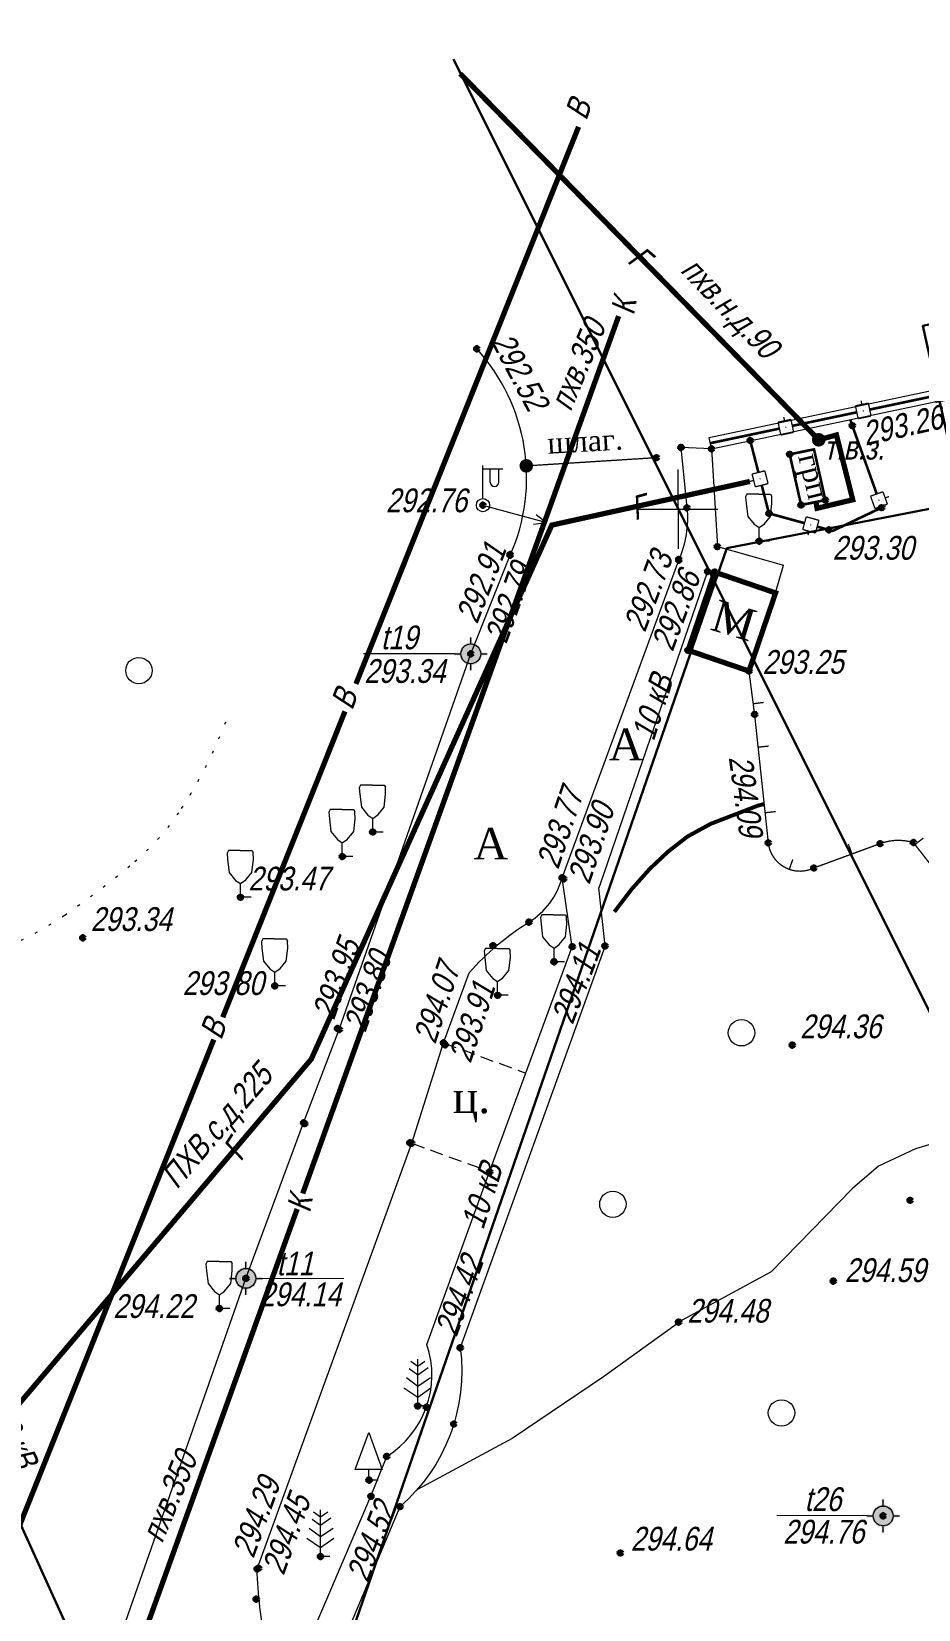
# Model space of a CAD drawing. Header units: metres. Extents: x 5191936 to 10384803, y 4968796 to 9938221.
# Drawn here: x 5192425.5 to 5192459.1, y 4968908.3 to 4968968.1 of the extents above; entities that cross this region are included whole.
import ezdxf

# ---------------------------------------------------------------- set-up
doc = ezdxf.new("R2010")
doc.units = ezdxf.units.M
for name, pattern in [('71100000a', [1, 0, -1]), ('COMMUN', [6, 5, -1]), ('DASHED', [0.75, 0.5, -0.25])]:
    doc.linetypes.add(name, pattern=pattern)
doc.layers.get('0').update_dxf_attribs({"lineweight": 18})
for name, color, linetype, lineweight in [('31252100', 7, 'Continuous', 18), ('51472300', 7, 'Continuous', 18), ('71100000', 7, 'Continuous', 18), ('71133200', 7, 'Continuous', 18), ('71133600', 7, 'Continuous', 18), ('71133800', 7, 'Continuous', 18), ('82212100', 7, 'Continuous', 18), ('82311000', 7, 'Continuous', 18), ('Commun', 7, 'Continuous', 18), ('ELE_SKLAD', 7, 'Continuous', 18), ('GEO_POINTS', 7, 'Continuous', 18), ('Grid', 7, 'Continuous', 18), ('Otm', 7, 'Continuous', 18), ('R_Поверхность5_CNT-MAJ', 7, 'Continuous', 18), ('R_Поверхность5_CNT-MIN', 7, 'Continuous', 18), ('Sit', 7, 'Continuous', 18), ('Text', 7, 'Continuous', 18), ('Text_com', 7, 'Continuous', 18), ('Us_znak', 7, 'Continuous', 18), ('Us_znak_fon', 7, 'Continuous', 18), ('Рамка и сетка', 7, 'Continuous', 18)]:
    doc.layers.add(name, color=color, linetype=linetype, lineweight=lineweight)
doc.styles.add('eskd', font='ESKD1.shx', dxfattribs={"width": 1.2, "oblique": 15})
doc.styles.get("Standard").update_dxf_attribs({"font": 'arial.ttf', "width": 0.8, "oblique": 13, "height": 0.9})
doc.styles.add('style1', font='times.ttf', dxfattribs={"height": 1})
doc.linetypes.add('KABELww_500', pattern='A,0.0001,-0.4,[131,ltypeshp.shx,S=0.4,R=90,X=0.4,Y=-0.4],0.2,[131,ltypeshp.shx,S=0.2,R=90,X=0.4,Y=-0.2],3.6,[131,ltypeshp.shx,S=0.2,R=-90,X=-0.4,Y=0.2],0.2,[131,ltypeshp.shx,S=0.4,R=-90,X=-0.4,Y=0.4],-0.8,4,-0.4', length=9.6001)

# ---------------------------------------------------------------- blocks, each defined once
blk = doc.blocks.new('71133600')
for p, q in [((-0.52, 3.39), (0, 3.02)), ((0, 3.02), (0.55, 3.39)), ((-0.86, 2.16), (0, 1.51)), ((0, 1.51), (0.96, 2.16))]:
    blk.add_line(p, q)
for points in [[(-0.64, 2.84), (0, 2.37), (0, 2.37), (0.78, 2.93)], [(0.71, 0), (0, 0), (0, 3.55)], [(-1.05, 1.38), (0, 0.67), (1, 1.38)]]:
    blk.add_lwpolyline(points)
at = {"style": 'eskd', "oblique": 15}
blk.add_attdef('Z', (2.03, -0.19), '', height=2, dxfattribs=at)
blk = doc.blocks.new('71133200')
for p, q in [((-0.924145, 3.560442), (-1.024145, 3.360442)), ((-1.024145, 3.360442), (-0.977382, 2.864397)), ((-0.977382, 2.864397), (-0.861899, 1.88241)), ((-0.024145, 3.560442), (-0.924145, 3.560442)), ((-0.024145, 3.560442), (0.875855, 3.560442)), ((0.861899, 1.88241), (0.975974, 2.864397)), ((0.875855, 3.560442), (0.958164, 3.395824)), ((0.975974, 2.864397), (0.958164, 3.395824)), ((-0.861899, 1.88241), (-0.374616, 1.28565)), ((-0.374616, 1.28565), (0, 1.039723)), ((0, 1.039723), (0.401375, 1.321765)), ((0.401375, 1.321765), (0.861899, 1.88241)), ((0, 0), (0, 1.039723)), ((0.8, 0), (0, 0))]:
    blk.add_line(p, q)
at = {"style": 'eskd', "oblique": 14.99997778}
blk.add_attdef('Z', (1.873004, -0.239356), '', height=2, dxfattribs=at)
blk = doc.blocks.new('KOVER')
at = {"layer": 'Us_znak', "lineweight": -2}
blk.add_hatch(color=0, dxfattribs=at).paths.add_polyline_path([(-0.21, 0, 1), (0.21, 0, 1)])
at = {"layer": 'Us_znak_fon', "true_color": 0xffffff}
blk.add_hatch(color=7, dxfattribs=at).paths.add_polyline_path([(-0.26, 0, 1), (0.26, 0, 1)])
at = {"layer": 'Us_znak', "color": 0, "lineweight": -2}
blk.add_circle((0, 0), 0.21, dxfattribs=at)
blk = doc.blocks.new('51472300')
for p, q in [((0, 0.5), (0, 3)), ((0, 2.75), (1.5, 2.75)), ((0.54, 1.74), (0.54, 2.75)), ((1.2, 1.74), (1.2, 2.75))]:
    blk.add_line(p, q)
at = {"color": 7}
for radius in [0.5, 0.05]:
    blk.add_circle((0, 0), radius, dxfattribs=at)
blk.add_arc((0.87, 1.75), 0.331, 182.1567, 357.8433)
at = {"oblique": 15}
blk.add_attdef('Z', (1.02, -1.37), '', height=2, dxfattribs=at)
blk = doc.blocks.new('NAPR')
at = {"layer": 'Us_znak', "color": 0, "linetype": 'Continuous', "lineweight": -2}
for p in [(-0.191, 2.038), (0.189, 2.037)]:
    blk.add_line(p, (0, 2.5), dxfattribs=at)
blk.add_lwpolyline([(0, 0), (0, 2.5)], dxfattribs=at)
blk = doc.blocks.new('*U40')
at = {"layer": '82311000', "ltscale": 0.5, "flags": 128}
blk.add_lwpolyline([(5192452.681, 4968943.86, 0.05, 0.05, 0), (5192452.843, 4968942.62, 0.05, 0.05, 0), (5192452.896, 4968942.216, 0, 0, 0)], format="xyseb", dxfattribs=at)
at = {"layer": '82311000', "linetype": 'Continuous', "ltscale": 0.5, "const_width": 0.05}
blk.add_lwpolyline([(5192452.843, 4968942.62), (5192453.24, 4968942.672)], dxfattribs=at)
blk = doc.blocks.new('*U41')
at = {"layer": '82311000', "ltscale": 0.5, "flags": 128}
blk.add_lwpolyline([(5192452.896, 4968942.216, 0.05, 0.05, 0), (5192453.029, 4968940.973, 0.05, 0.05, 0), (5192453.295, 4968938.487, 0.05, 0.05, 0), (5192453.416, 4968937.35, 0.05, 0.05, 0.288305), (5192454.212, 4968936.34, 0.05, 0.05, 0.200942), (5192455.144, 4968936.392, 0.05, 0.05, 0), (5192456.591, 4968936.924, 0.05, 0.05, 0), (5192457.662, 4968937.318, 0.05, 0.05, -0.161945), (5192458.92, 4968937.358, 0.05, 0.05, 0), (5192458.982, 4968937.279, 0.05, 0.05, 0), (5192460.556, 4968935.266, 0.05, 0.05, 0.02281), (5192460.622, 4968935.191, 0.05, 0.05, 0.255661), (5192461.628, 4968934.881, 0.05, 0.05, 0), (5192462.606, 4968935.886, 0.05, 0.05, 0), (5192464.35, 4968937.677, 0.05, 0.05, 0), (5192465.146, 4968938.495, 0.05, 0.05, 0.029321), (5192466.486, 4968938.712, 0.05, 0.05, 0.054013), (5192468.85, 4968939.512, 0.05, 0.05, 0.054013), (5192470.986, 4968940.801, 0.05, 0.05, 0.01967), (5192471.689, 4968941.38, 0.05, 0.05, 0), (5192473.251, 4968941.674, 0.05, 0.05, 0), (5192473.897, 4968941.795, 0.05, 0.05, 0), (5192475.637, 4968942.401, 0.05, 0.05, 0), (5192477.998, 4968943.223, 0.05, 0.05, 0), (5192478.422, 4968943.371, 0.05, 0.05, 0), (5192479.112, 4968944.392, 0, 0, 0)], format="xyseb", dxfattribs=at)
at = {"layer": '82311000', "linetype": 'Continuous', "ltscale": 0.5, "const_width": 0.05}
for points in [[(5192477.998, 4968943.223), (5192477.866, 4968943.601)], [(5192475.637, 4968942.401), (5192475.505, 4968942.779)], [(5192473.251, 4968941.674), (5192473.177, 4968942.067)], [(5192453.029, 4968940.973), (5192453.427, 4968941.016)], [(5192470.986, 4968940.801), (5192470.744, 4968941.119)], [(5192468.85, 4968939.512), (5192468.681, 4968939.875)], [(5192466.486, 4968938.712), (5192466.4, 4968939.102)], [(5192453.295, 4968938.487), (5192453.692, 4968938.53)], [(5192464.35, 4968937.677), (5192464.063, 4968937.956)], [(5192456.591, 4968936.924), (5192456.453, 4968937.3)], [(5192458.982, 4968937.279), (5192459.297, 4968937.525)], [(5192454.212, 4968936.34), (5192454.346, 4968936.717)], [(5192462.606, 4968935.886), (5192462.319, 4968936.165)], [(5192460.622, 4968935.191), (5192460.909, 4968935.47)]]:
    blk.add_lwpolyline(points, dxfattribs=at)
blk = doc.blocks.new('*U42')
at = {"layer": '82212100', "linetype": 'Continuous', "ltscale": 0.5}
for points in [[(5192453.11, 4968951.126, 1), (5192453.097, 4968951.174, 1)], [(5192457.607, 4968950.366, 1), (5192457.624, 4968950.318, 1)], [(5192455.053, 4968949.397, 1), (5192455.005, 4968949.41, 1)]]:
    blk.add_hatch(color=256, dxfattribs=at).paths.add_polyline_path(points, flags=0)
at = {"layer": '82212100', "ltscale": 0.5}
blk.add_lwpolyline([(5192457.531, 4968950.577, 0.1, 0.1, 0), (5192456.604, 4968953.169, 0.1, 0.1, 0), (5192456.529, 4968953.399, 0, 0, 0)], format="xyseb", dxfattribs=at)
at = {"layer": '82212100', "linetype": 'Continuous', "ltscale": 0.5, "flags": 128}
blk.add_lwpolyline([(5192452.73, 4968952.603, 0.1, 0.1, 0), (5192453.041, 4968951.392, 0, 0, 0)], format="xyseb", dxfattribs=at)
at = {"layer": '82212100', "linetype": 'Continuous', "ltscale": 0.5, "const_width": 0.05}
for points in [[(5192452.861, 4968951.088), (5192452.716, 4968951.05)], [(5192452.799, 4968951.33), (5192453.283, 4968951.454)], [(5192452.924, 4968950.846), (5192452.799, 4968951.33)], [(5192453.408, 4968950.97), (5192452.924, 4968950.846)], [(5192453.283, 4968951.454), (5192453.408, 4968950.97)], [(5192457.296, 4968950.493), (5192457.767, 4968950.662)], [(5192457.465, 4968950.022), (5192457.296, 4968950.493)], [(5192457.767, 4968950.662), (5192457.935, 4968950.191)], [(5192457.851, 4968950.426), (5192457.992, 4968950.477)], [(5192454.722, 4968949.229), (5192454.854, 4968949.711)], [(5192454.854, 4968949.711), (5192455.336, 4968949.578)], [(5192457.935, 4968950.191), (5192457.465, 4968950.022)], [(5192455.204, 4968949.096), (5192454.722, 4968949.229)], [(5192454.963, 4968949.162), (5192454.923, 4968949.018)], [(5192455.336, 4968949.578), (5192455.204, 4968949.096)]]:
    blk.add_lwpolyline(points, dxfattribs=at)
at = {"layer": '82212100', "linetype": 'Continuous', "ltscale": 0.5}
for points in [[(5192453.166, 4968950.908, 0.1, 0.1, 0), (5192453.44, 4968949.84, 0.1, 0.1, 0), (5192454.788, 4968949.47, 0, 0, 0)], [(5192455.27, 4968949.337, 0.1, 0.1, 0), (5192455.858, 4968949.175, 0.1, 0.1, 0), (5192457.717, 4968950.06, 0.1, 0.1, 0), (5192457.7, 4968950.107, 0, 0, 0)]]:
    blk.add_lwpolyline(points, format="xyseb", dxfattribs=at)
blk = doc.blocks.new('*U44')
at = {"layer": '82212100', "linetype": 'Continuous', "ltscale": 0.5}
for points in [[(5192462.627, 4968954.521, 1), (5192462.645, 4968954.474, 1)], [(5192459.93, 4968954.34, 1), (5192459.979, 4968954.35, 1)], [(5192456.994, 4968953.721, 1), (5192457.043, 4968953.731, 1)], [(5192454.059, 4968953.102, 1), (5192454.108, 4968953.112, 1)]]:
    blk.add_hatch(color=256, dxfattribs=at).paths.add_polyline_path(points, flags=0)
for points, const_width in [([(5192459.658, 4968954.538), (5192460.147, 4968954.641)], 0.05), ([(5192459.761, 4968954.048), (5192459.658, 4968954.538)], 0.05), ([(5192459.902, 4968954.589), (5192459.872, 4968954.736)], 0.05), ([(5192460.147, 4968954.641), (5192460.25, 4968954.152)], 0.05), ([(5192462.313, 4968954.642), (5192462.78, 4968954.821)], 0.05), ([(5192462.492, 4968954.175), (5192462.313, 4968954.642)], 0.05), ([(5192462.78, 4968954.821), (5192462.959, 4968954.354)], 0.05), ([(5192462.87, 4968954.587), (5192463.01, 4968954.641)], 0.05), ([(5192456.722, 4968953.919), (5192457.212, 4968954.022)], 0.05), ([(5192456.826, 4968953.43), (5192456.722, 4968953.919)], 0.05), ([(5192456.967, 4968953.97), (5192456.936, 4968954.117)], 0.05), ([(5192457.212, 4968954.022), (5192457.315, 4968953.533)], 0.05), ([(5192459.709, 4968954.293), (5192457.263, 4968953.777)], 0.1), ([(5192460.25, 4968954.152), (5192459.761, 4968954.048)], 0.05), ([(5192462.959, 4968954.354), (5192462.492, 4968954.175)], 0.05), ([(5192453.787, 4968953.3), (5192454.276, 4968953.403)], 0.05), ([(5192453.89, 4968952.811), (5192453.787, 4968953.3)], 0.05), ([(5192454.032, 4968953.352), (5192454.001, 4968953.498)], 0.05), ([(5192454.276, 4968953.403), (5192454.379, 4968952.914)], 0.05), ([(5192456.774, 4968953.674), (5192454.328, 4968953.159)], 0.1), ([(5192457.315, 4968953.533), (5192456.826, 4968953.43)], 0.05), ([(5192454.379, 4968952.914), (5192453.89, 4968952.811)], 0.05)]:
    blk.add_lwpolyline(points, dxfattribs=dict(at, const_width=const_width))
blk.add_lwpolyline([(5192462.547, 4968954.731, 0.1, 0.1, 0), (5192462.49, 4968954.879, 0.1, 0.1, 0), (5192460.199, 4968954.396, 0, 0, 0)], format="xyseb", dxfattribs=at)
at = {"layer": '82212100', "linetype": 'Continuous', "ltscale": 0.5, "flags": 128}
blk.add_lwpolyline([(5192463.173, 4968953.097, 0.1, 0.1, 0), (5192462.726, 4968954.264, 0, 0, 0)], format="xyseb", dxfattribs=at)
at = {"layer": '82212100', "ltscale": 0.5, "const_width": 0.1}
blk.add_lwpolyline([(5192453.838, 4968953.055), (5192451.216, 4968952.503)], dxfattribs=at)
blk = doc.blocks.new('31252100a')
blk.add_circle((0, 0), 1)
blk = doc.blocks.new('POINT')
at = {"layer": 'Us_znak', "linetype": 'Continuous', "lineweight": -2}
h = blk.add_hatch(color=0, dxfattribs=at)
edge = h.paths.add_edge_path()
edge.add_arc((0, 0), 0.05, 0, 360)
at = {"layer": 'Us_znak_fon', "linetype": 'Continuous', "true_color": 0xffffff}
blk.add_hatch(color=7, dxfattribs=at).paths.add_polyline_path([(-0.422, 0.05, -0.346708), (-0.05, 0.422), (-0.05, 0.625), (0.05, 0.625), (0.05, 0.422, -0.346708), (0.422, 0.05), (0.625, 0.05), (0.625, -0.05), (0.422, -0.05, -0.346708), (0.05, -0.422), (0.05, -0.625), (-0.05, -0.625), (-0.05, -0.422, -0.346708), (-0.422, -0.05), (-0.625, -0.05), (-0.625, 0.05)])
at = {"layer": 'Us_znak', "color": 0, "linetype": 'Continuous', "lineweight": -2}
for p, q in [((0, 0.375), (0, 0.625)), ((-0.625, 0), (-0.375, 0)), ((0.375, 0), (0.625, 0)), ((0, -0.625), (0, -0.375))]:
    blk.add_line(p, q, dxfattribs=at)
for radius in [0.375, 0.05]:
    blk.add_circle((0, 0), radius, dxfattribs=at)
blk = doc.blocks.new('71133800')
blk.add_lwpolyline([(0.71, 0), (0, 0), (0, 0.8), (-1.03, 0.8), (0, 3.61), (1.01, 0.8), (-0.03, 0.8)])
at = {"style": 'eskd', "oblique": 15}
blk.add_attdef('Z', (1.57, -0.8), '', height=2, dxfattribs=at)
blk = doc.blocks.new('GRID')
at = {"layer": 'Grid', "color": 104}
blk.add_line((-1.5, 0), (1.5, 0), dxfattribs=at)
for points in [[(0, 0), (0, 1.5)], [(0, 0), (0, -1.5)]]:
    blk.add_lwpolyline(points, dxfattribs=at)

msp = doc.modelspace()

# ---------------------------------------------------------------- linework, layer by layer
at = {"layer": '71100000', "linetype": '71100000a', "ltscale": 0.5}
msp.add_lwpolyline([(5192425.059, 4968933.651, 0.041518), (5192426.716, 4968934.605, 0.023686), (5192429.376, 4968936.638, 0.07367), (5192431.153, 4968938.649, 0.053269), (5192432.83, 4968941.948)], format="xyb", dxfattribs=at)
at = {"layer": 'Commun', "color": 4, "linetype": 'COMMUN', "ltscale": 0.7, "const_width": 0.2, "flags": 128}
for points in [[(5192452.716, 4968951.05), (5192445.2, 4968949.396), (5192436.072, 4968929.142), (5192418.49, 4968908.416), (5192417.581, 4968906.66), (5192404.495, 4968937.301), (5192385.012, 4968982.233), (5192372.739, 4969011.765)], [(5192455.328, 4968952.631), (5192441.725, 4968966.517)]]:
    msp.add_lwpolyline(points, dxfattribs=at)
at = {"layer": 'Commun', "color": 1, "linetype": 'KABELww_500', "lineweight": 30, "elevation": 289.986, "flags": 128}
for points in [[(5192382.466, 4969011.289), (5192415.089, 4968933.441), (5192434.818, 4968889.937), (5192458.845, 4968840.025)], [(5192470.823, 4968955.324), (5192470.043, 4968959.241), (5192459.28, 4968956.949), (5192460.771, 4968950.247), (5192451.844, 4968948.527), (5192433.445, 4968895.36), (5192459.949, 4968840.225)]]:
    msp.add_lwpolyline(points, dxfattribs=at)
at = {"layer": 'Commun', "color": 106, "linetype": 'COMMUN', "ltscale": 0.7, "const_width": 0.2, "elevation": 285.381, "flags": 128}
for points in [[(5192437.767, 4968943.372), (5192446.216, 4968964.5)], [(5192432.712, 4968930.73), (5192437.351, 4968942.331)], [(5192424.496, 4968910.186), (5192432.374, 4968929.885)]]:
    msp.add_lwpolyline(points, dxfattribs=at)
at = {"layer": 'Commun', "color": 32, "linetype": 'COMMUN', "ltscale": 0.7, "const_width": 0.2, "elevation": 289.283, "flags": 128}
for points in [[(5192435.748, 4968924.046), (5192447.737, 4968957.322)], [(5192427.65, 4968901.57), (5192435.537, 4968923.461)]]:
    msp.add_lwpolyline(points, dxfattribs=at)
at = {"layer": 'Commun', "color": 4, "linetype": 'COMMUN', "ltscale": 0.7, "const_width": 0.2, "elevation": 293.671, "flags": 128}
msp.add_lwpolyline([(5192455.226, 4968950.273), (5192455.267, 4968950.034), (5192456.62, 4968950.356), (5192456.002, 4968952.813), (5192455.188, 4968952.593)], dxfattribs=at)
at = {"layer": 'GEO_POINTS', "lineweight": 60}
for centre in [(5192442.356, 4968956.082, 292.52), (5192456.604, 4968953.169, 293.262), (5192450.1, 4968952.341, 292.474), (5192451.262, 4968952.287, 292.515), (5192452.73, 4968952.603, 293.079), (5192454.228, 4968952.081, 293.671), (5192444.232, 4968951.642, 292.519), (5192449.174, 4968951.954, 292.508), (5192455.581, 4968950.345, 292.964), (5192442.587, 4968950.152, 292.762), (5192450.328, 4968950.052, 292.591), (5192453.44, 4968949.84, 293.242), (5192454.66, 4968950.158, 293.703), (5192457.717, 4968950.06, 293.473), (5192455.713, 4968949.215, 293.296), (5192451.483, 4968948.58, 292.839), (5192453.067, 4968948.786, 293.127), (5192443.618, 4968948.281, 292.912), (5192443.619, 4968948.254, 292.79), (5192450.02, 4968948.068, 292.735), (5192450.021, 4968948.099, 292.865), (5192451.112, 4968947.637, 292.915), (5192451.382, 4968947.613, 292.956), (5192442.126, 4968944.513, 293.337), (5192450.371, 4968944.65, 293.253), (5192452.681, 4968943.86, 293.25), (5192452.896, 4968942.216, 293.738), (5192438.406, 4968937.755, 293.566), (5192453.417, 4968937.347, 294.09), (5192457.66, 4968937.317, 294.22), (5192458.92, 4968937.358, 294.222), (5192437.251, 4968936.829, 293.627), (5192445.595, 4968936.021, 293.768), (5192445.651, 4968935.979, 293.905), (5192455.144, 4968936.392, 294.188), (5192433.388, 4968935.279, 293.468), (5192444.332, 4968934.339, 293.796), (5192427.405, 4968933.744, 293.344), (5192442.966, 4968933.449, 293.797), (5192445.978, 4968933.407, 294.092), (5192447.22, 4968933.436, 294.109), (5192445.284, 4968932.835, 294.253), (5192434.691, 4968931.92, 293.801), (5192443.144, 4968931.564, 294.167), (5192437.069, 4968930.304, 293.95), (5192437.133, 4968930.267, 293.798), (5192441.089, 4968929.76, 293.907), (5192441.148, 4968929.688, 294.07), (5192454.325, 4968929.675, 294.356), (5192435.781, 4968926.726, 294.04), (5192435.819, 4968926.692, 293.904), (5192439.812, 4968925.97, 293.988), (5192439.883, 4968925.956, 294.134), (5192442.842, 4968924.865, 294.249), (5192458.8, 4968923.788, 294.56), (5192433.591, 4968920.829, 294.144), (5192455.883, 4968920.725, 294.586), (5192432.585, 4968919.688, 294.216), (5192450.01, 4968919.169, 294.48), (5192441.725, 4968918.196, 294.422), (5192440.112, 4968915.988, 294.474), (5192440.442, 4968915.943, 294.509), (5192441.484, 4968915.308, 294.514), (5192438.935, 4968914.077, 294.486), (5192438.263, 4968913.177, 294.425), (5192438.336, 4968912.562, 294.508), (5192439.439, 4968912.168, 294.523), (5192457.774, 4968911.82, 294.764), (5192436.423, 4968910.28, 294.523), (5192447.804, 4968910.414, 294.644), (5192434.02, 4968909.807, 294.294), (5192434.074, 4968909.836, 294.451), (5192433.983, 4968908.662, 294.327)]:
    msp.add_circle(centre, 0.06, dxfattribs=at)
at = {"layer": 'R_Поверхность5_CNT-MAJ', "color": 32, "const_width": 0.15, "elevation": 294, "flags": 128}
msp.add_lwpolyline([(5192453.259, 4968938.818), (5192453.022, 4968938.756), (5192451.221, 4968938.062), (5192450.35, 4968937.585), (5192449.622, 4968937.021), (5192448.916, 4968936.357), (5192448.234, 4968935.592), (5192447.574, 4968934.728)], dxfattribs=at)
at = {"layer": 'R_Поверхность5_CNT-MIN', "color": 32, "elevation": 294.5, "flags": 128}
msp.add_lwpolyline([(5192460.735, 4968926.26), (5192458.997, 4968925.738), (5192457.597, 4968925.081), (5192456.615, 4968924.242), (5192453.523, 4968921.071), (5192450.142, 4968919.24), (5192447.156, 4968917.088), (5192443.691, 4968914.751), (5192440.098, 4968912.823)], dxfattribs=at)
at = {"layer": 'Sit', "flags": 128}
for points, elevation in [([(5192443.619, 4968948.254, 0.298025), (5192442.356, 4968956.082, -2.999444)], 292.912), ([(5192451.262, 4968952.287), (5192450.1, 4968952.341), (5192450.328, 4968950.052, -0.124641), (5192450.02, 4968948.068, 13.131359)], 292.515), ([(5192412.257, 4968915.081), (5192417.309, 4968903.186, 0.533802), (5192425.304, 4968900.195, 0.119515), (5192427.177, 4968902.905), (5192428.958, 4968907.612), (5192433.591, 4968920.829), (5192435.781, 4968926.726), (5192437.133, 4968930.267), (5192442.126, 4968944.513), (5192443.619, 4968948.254)], 293.656), ([(5192434.364, 4968906.923, -0.048517), (5192434.02, 4968909.807), (5192439.883, 4968925.956), (5192441.089, 4968929.76), (5192442.067, 4968932.416, -0.075331), (5192444.332, 4968934.339, 0.188847), (5192445.595, 4968936.021)], 294.402), ([(5192447.22, 4968933.436), (5192441.725, 4968918.196, -0.252015), (5192439.439, 4968912.168), (5192432.015, 4968894.505), (5192427.28, 4968880.964)], 294.109), ([(5192430.868, 4968895.104), (5192430.868, 4968895.104), (5192438.336, 4968912.562), (5192438.935, 4968914.077, 0.349402), (5192440.458, 4968918.315), (5192442.842, 4968924.865), (5192445.978, 4968933.407)], 294.85)]:
    msp.add_lwpolyline(points, format="xyb", dxfattribs=dict(at, elevation=elevation))
for points, elevation in [([(5192451.171, 4968952.718), (5192462.673, 4968955.146)], 292.515), ([(5192451.262, 4968952.287), (5192462.375, 4968954.633)], 292.515), ([(5192451.262, 4968952.287), (5192451.171, 4968952.718)], 292.515), ([(5192451.262, 4968952.287), (5192451.483, 4968948.58), (5192453.988, 4968947.877)], 292.515), ([(5192445.595, 4968936.021), (5192450.02, 4968948.068)], 293.768), ([(5192451.112, 4968947.637), (5192447.034, 4968935.779), (5192446.985, 4968935.637)], 292.915), ([(5192451.112, 4968947.637), (5192451.382, 4968947.613)], 292.915), ([(5192453.692, 4968946.823), (5192453.988, 4968947.877)], 293.25), ([(5192441.501, 4968944.513), (5192438.052, 4968944.513)], 293.337), ([(5192445.978, 4968933.407), (5192445.595, 4968936.021)], 292.915), ([(5192447.22, 4968933.436), (5192446.985, 4968935.637)], 294.109), ([(5192434.216, 4968920.829), (5192437.304, 4968920.832)], 293.656), ([(5192457.149, 4968911.82), (5192453.738, 4968911.84)], 294.764)]:
    msp.add_lwpolyline(points, dxfattribs=dict(at, elevation=elevation))
for points, const_width, elevation in [([(5192454.228, 4968952.081), (5192454.66, 4968950.158), (5192455.581, 4968950.345), (5192455.15, 4968952.268)], 0.1, 293.671), ([(5192452.681, 4968943.86), (5192450.371, 4968944.65), (5192451.382, 4968947.613), (5192453.692, 4968946.823)], 0.2, 293.25)]:
    msp.add_lwpolyline(points, close=True, dxfattribs=dict(at, const_width=const_width, elevation=elevation))
at = {"layer": 'Sit', "const_width": 0.05, "elevation": 292.508, "flags": 128}
msp.add_lwpolyline([(5192449.174, 4968951.954), (5192444.232, 4968951.642)], dxfattribs=at)
at = {"layer": 'Sit', "linetype": 'DASHED', "flags": 128}
for points, elevation in [([(5192441.089, 4968929.76), (5192444.218, 4968928.612)], 293.907), ([(5192439.883, 4968925.956), (5192442.847, 4968924.877)], 294.134)]:
    msp.add_lwpolyline(points, dxfattribs=dict(at, elevation=elevation))
at = {"layer": 'Рамка и сетка', "lineweight": 30, "flags": 128}
msp.add_lwpolyline([(5192500, 4968850), (5192441.469, 4968967.061)], dxfattribs=at)

# ---------------------------------------------------------------- block references
at = {"layer": '31252100', "color": 7, "xscale": 0.5, "yscale": 0.5, "zscale": 0.5}
for p in [(5192429.532, 4968943.877), (5192452.399, 4968930.143), (5192447.517, 4968923.638), (5192453.917, 4968915.724)]:
    msp.add_blockref('31252100a', p, dxfattribs=at)
at = {"layer": '51472300', "color": 7, "xscale": 0.5, "yscale": 0.5, "zscale": 0.5}
msp.add_blockref('51472300', (5192442.587, 4968950.152, 292.762), dxfattribs=at)
at = {"layer": '71133200', "color": 7, "xscale": 0.5, "yscale": 0.5, "zscale": 0.5}
for p in [(5192453.067, 4968948.786, 293.127), (5192438.406, 4968937.755, 293.566), (5192437.251, 4968936.829, 293.627), (5192433.388, 4968935.279, 293.468), (5192445.284, 4968932.835, 294.253), (5192434.691, 4968931.92, 293.801), (5192443.144, 4968931.564, 294.167), (5192432.585, 4968919.688, 294.216)]:
    msp.add_blockref('71133200', p, dxfattribs=at)
at = {"layer": '71133600', "color": 7, "xscale": 0.5, "yscale": 0.5, "zscale": 0.5}
for p in [(5192440.112, 4968915.988, 294.474), (5192436.423, 4968910.28, 294.523)]:
    msp.add_blockref('71133600', p, dxfattribs=at)
at = {"layer": '71133800', "color": 7, "xscale": 0.5, "yscale": 0.5, "zscale": 0.5}
msp.add_blockref('71133800', (5192438.256, 4968913.177, 294.425), dxfattribs=at)
at = {"layer": '82212100', "color": 7}
for name in ['*U44', '*U42']:
    msp.add_blockref(name, (0, 0), dxfattribs=at)
at = {"layer": '82311000', "color": 7}
for name in ['*U41', '*U40']:
    msp.add_blockref(name, (0, 0), dxfattribs=at)
at = {"layer": 'Grid', "color": 7, "linetype": 'Continuous'}
msp.add_blockref('GRID', (5192450, 4968950), dxfattribs=at)
at = {"layer": 'Sit', "color": 7, "linetype": 'Continuous'}
for name, p in [('KOVER', (5192455.328, 4968952.631)), ('KOVER', (5192444.232, 4968951.642, 292.519)), ('POINT', (5192442.126, 4968944.513, 293.337)), ('POINT', (5192433.591, 4968920.829, 293.656)), ('POINT', (5192457.774, 4968911.82, 294.764))]:
    msp.add_blockref(name, p, dxfattribs=at)
at = {"layer": 'Sit', "color": 7, "linetype": 'Continuous', "xscale": -1, "rotation": 254.7247709658828}
msp.add_blockref('NAPR', (5192442.587, 4968950.152, 292.762), dxfattribs=at)

# ---------------------------------------------------------------- texts
at = {"layer": 'ELE_SKLAD', "oblique": 13, "width": 0.8}
for s, p in [('t19', (5192438.713, 4968944.686, 292.037)), ('t11', (5192434.755, 4968920.941, 292.356)), ('t26', (5192454.789, 4968912.005, 293.464))]:
    msp.add_text(s, height=0.9, dxfattribs=at).set_placement(p)
at = {"layer": 'Otm', "oblique": 13, "width": 0.8}
for s, rotation, p in [('292.52', 297.87069, (5192442.875, 4968956.366, 292.52)), ('293.26', 12.56245, (5192457.105, 4968952.409, 293.262)), ('292.91', 68.39068, (5192442.366, 4968945.613, 293.656)), ('292.73', 69.47178, (5192448.736, 4968945.296, 292.735)), ('292.79', 70.15264, (5192443.472, 4968944.853, 292.79)), ('292.86', 69.47178, (5192449.784, 4968944.563, 292.865)), ('294.09', 277.79927, (5192451.912, 4968940.586, 294.09)), ('293.77', 71.49801, (5192445.442, 4968936.306, 293.768)), ('293.90', 71.49801, (5192446.624, 4968935.734, 293.905)), ('293.95', 70.68765, (5192436.931, 4968930.587, 293.95)), ('294.11', 69.11022, (5192445.989, 4968930.418, 294.109)), ('293.80', 70.68765, (5192438.121, 4968930.115, 293.798)), ('294.07', 71.93795, (5192440.777, 4968929.679, 294.07)), ('293.91', 71.93795, (5192442.118, 4968928.95, 293.907)), ('294.42', 70.17234, (5192441.582, 4968918.566, 294.422)), ('294.29', 70.04844, (5192433.878, 4968910.177, 294.294)), ('294.45', 70.04844, (5192435.022, 4968909.531, 294.451)), ('294.52', 68.94647, (5192438.213, 4968909.252, 294.109))]:
    msp.add_text(s, height=0.9, rotation=rotation, dxfattribs=at).set_placement(p)
for s, p in [('292.76', (5192438.907, 4968949.884, 292.762)), ('293.30', (5192455.858, 4968948.084, 293.296)), ('293.34', (5192438.086, 4968943.412, 293.337)), ('293.25', (5192453.199, 4968943.755, 293.25)), ('293.47', (5192433.688, 4968935.539, 293.468)), ('293.34', (5192427.705, 4968934.004, 293.344)), ('293.80', (5192431.193, 4968931.575, 293.801)), ('294.36', (5192454.625, 4968929.935, 294.356)), ('294.59', (5192456.318, 4968920.688, 294.586)), ('294.14', (5192434.122, 4968919.773, 294.144)), ('294.22', (5192428.56, 4968919.326, 294.216)), ('294.48', (5192450.346, 4968919.151, 294.48)), ('294.64', (5192448.198, 4968910.506, 294.644)), ('294.76', (5192453.983, 4968910.77, 294.764))]:
    msp.add_text(s, height=0.9, dxfattribs=at).set_placement(p)
at = {"layer": 'Text', "style": 'style1'}
msp.add_text('шлаг.', height=0.8, rotation=3.25808, dxfattribs=at).set_placement((5192445.053, 4968952.1, -289.311))
at = {"layer": 'Text', "color": 7, "style": 'style1'}
for s, height, rotation, p in [('грп', 0.8, 283.75617, (5192454.543, 4968952.001, -285.654)), ('М', 1.2, 343.12319, (5192451.163, 4968945.441, -285.654))]:
    msp.add_text(s, height=height, rotation=rotation, dxfattribs=at).set_placement(p)
at = {"layer": 'Text', "style": 'style1'}
for s, p in [('А', (5192447.36, 4968940.474)), ('А', (5192442.232, 4968936.716)), ('ц.', (5192441.438, 4968927.094))]:
    msp.add_text(s, height=1.2, dxfattribs=at).set_placement(p)
at = {"layer": 'Text_com', "oblique": 13, "width": 0.8}
for s, rotation, p in [('В', 69.81965, (5192446.508, 4968964.707, 282.899)), ('Г', 319.21913, (5192448.024, 4968959.384, 282.899)), ('пхв.н.д.90', 313.5242, (5192450.044, 4968959.025, 568.007)), ('К', 79.73045, (5192448.316, 4968957.327, 286.771)), ('пхв.350', 67.3311, (5192445.914, 4968953.669, 569.543)), ('Г', 15.46167, (5192448.345, 4968949.568, 282.899)), ('В', 69.81965, (5192437.629, 4968942.342, 282.899)), ('В', 69.81965, (5192432.655, 4968929.831, 282.899)), ('ПХВ.с.д.225', 49.30507, (5192430.973, 4968924.175, 856.215)), ('Г', 57.25249, (5192433.402, 4968925.228, 282.899)), ('К', 79.73045, (5192436.026, 4968923.288, 286.771)), ('пхв.350', 67.3311, (5192430.411, 4968910.747, 569.543))]:
    msp.add_text(s, height=0.9, rotation=rotation, dxfattribs=at).set_placement(p)
msp.add_text('т.в.з.', height=0.9, dxfattribs=at).set_placement((5192455.525, 4968951.882))
at = {"layer": 'Text_com', "color": 1, "oblique": 13, "width": 0.8}
for rotation, p in [(72.28945, (5192449.068, 4968941.168, 568.007)), (72.28945, (5192442.596, 4968922.639, 568.007)), (295.65484, (5192423.84, 4968915.794, 568.007))]:
    msp.add_text('10 кВ ', height=0.9, rotation=rotation, dxfattribs=at).set_placement(p)

doc.saveas('drawing.dxf')
